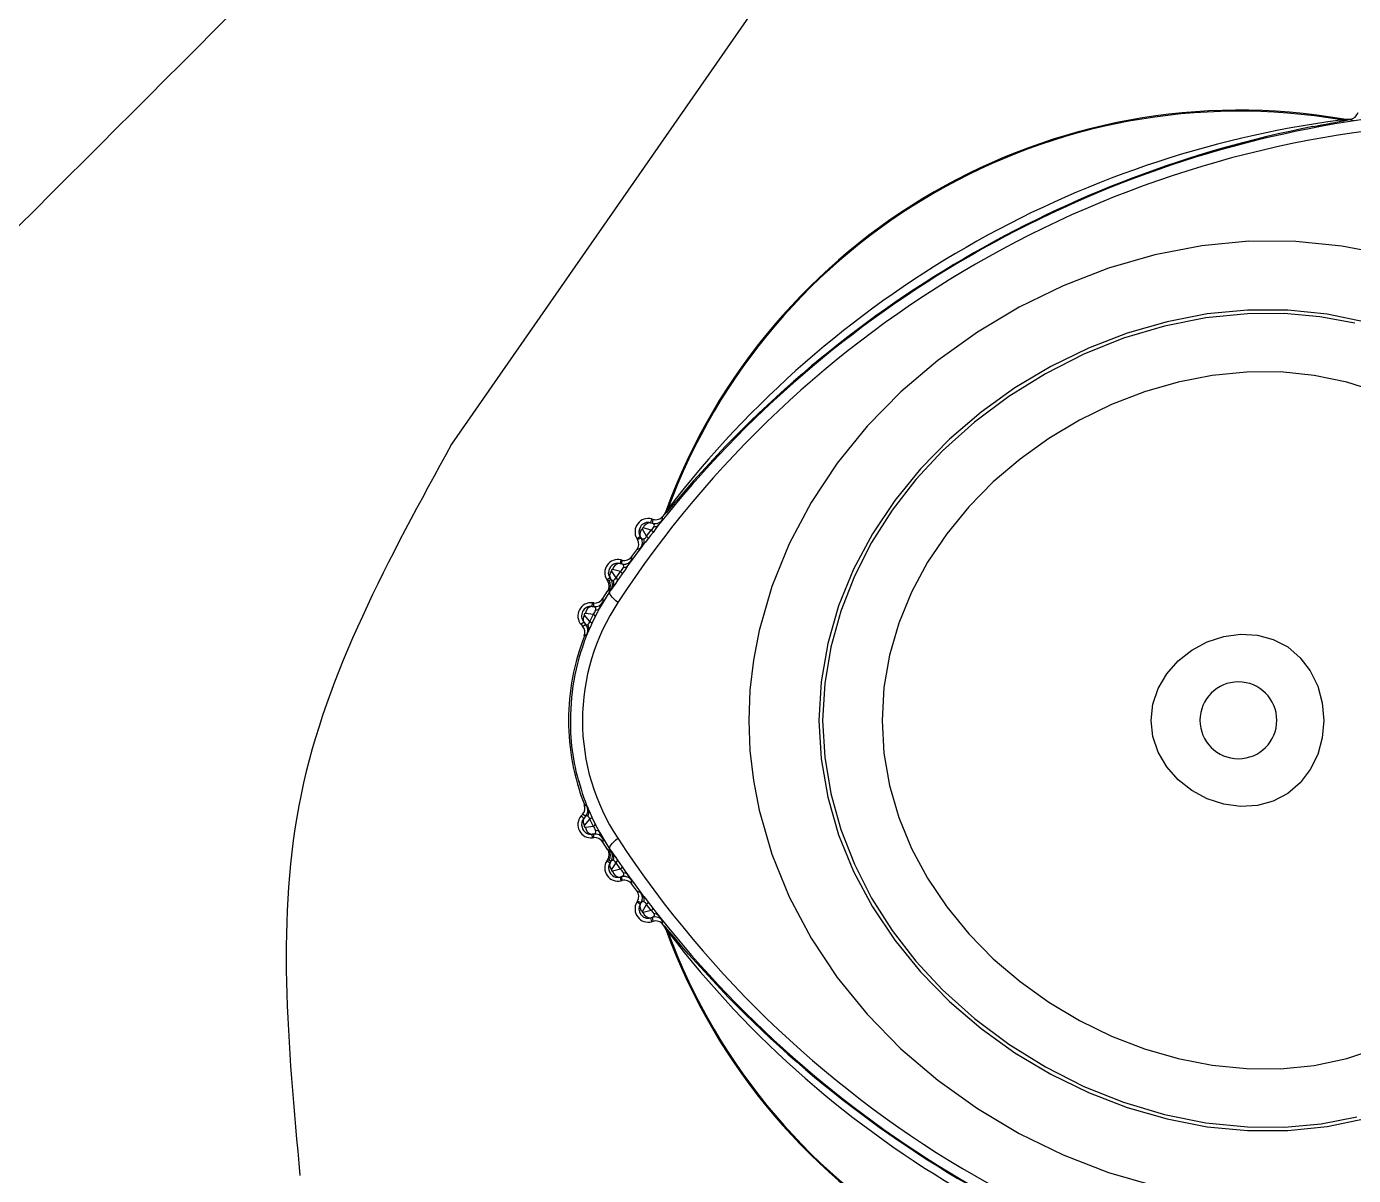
# Model space of a CAD drawing. Extents: x 408 to 498, y 628 to 778.
# Drawn here: x 489.331 to 492.101, y 706.986 to 709.384 of the extents above; entities that cross this region are included whole.
import ezdxf

# ---------------------------------------------------------------- set-up
doc = ezdxf.new("R2010")
doc.units = 0
doc.header["$MEASUREMENT"] = 0
doc.layers.add('1', color=4, linetype='Continuous')
doc.layers.add('JET', color=3, linetype='Continuous')

# ---------------------------------------------------------------- blocks, each defined once
blk = doc.blocks.new('AirValve_1646101-1')
at = {"layer": '1', "color": 3, "linetype": 'Continuous'}
for p, q in [((0.213, 1.2529), (0.2156, 1.2534)), ((0.2156, 1.2534), (0.2204, 1.2547)), ((0.2189, 1.2531), (0.2156, 1.2534)), ((0.2284, 1.2533), (0.2333, 1.2546)), ((0.2333, 1.2546), (0.2338, 1.2546)), ((0.2338, 1.2546), (0.2415, 1.2516)), ((-1.191, 0.4413), (-1.189, 0.4436)), ((-1.2247, 0.4204), (-1.2268, 0.4124)), ((-1.2216, 0.4195), (-1.2247, 0.4204)), ((-1.2229, 0.4113), (-1.2216, 0.4195)), ((-1.203, 0.4172), (-1.2024, 0.418)), ((-1.2024, 0.418), (-1.2011, 0.4263)), ((-1.1973, 0.4302), (-1.1926, 0.4384)), ((-1.1945, 0.4378), (-1.191, 0.4413)), ((-1.1926, 0.4384), (-1.191, 0.4413)), ((-1.2352, 0.3843), (-1.244, 0.3992)), ((-1.2254, 0.3969), (-1.2422, 0.4016)), ((-1.2352, 0.3843), (-1.2254, 0.3969)), ((-1.2268, 0.4124), (-1.2229, 0.4113)), ((-1.2556, 0.3799), (-1.2485, 0.3841)), ((-1.2556, 0.3799), (-1.2543, 0.3775)), ((-1.2543, 0.3775), (-1.2466, 0.3809)), ((-1.2466, 0.3809), (-1.2485, 0.3841)), ((-1.2887, 0.335), (-1.2905, 0.3273)), ((-1.2861, 0.3344), (-1.2887, 0.335)), ((-1.2869, 0.3264), (-1.2861, 0.3344)), ((-1.2672, 0.3332), (-1.2666, 0.334)), ((-1.2666, 0.334), (-1.2658, 0.342)), ((-1.2658, 0.342), (-1.2555, 0.3559)), ((-1.2479, 0.3592), (-1.2555, 0.3559)), ((-1.2479, 0.3592), (-1.2473, 0.3599)), ((-1.2989, 0.2974), (-1.3082, 0.312)), ((-1.2894, 0.3109), (-1.3061, 0.3149)), ((-1.2989, 0.2974), (-1.2894, 0.3109)), ((-1.2905, 0.3273), (-1.2869, 0.3264)), ((-1.3115, 0.2977), (-1.3182, 0.2935)), ((-1.3182, 0.2935), (-1.3165, 0.2907)), ((-1.3165, 0.2907), (-1.3132, 0.2923)), ((-1.3132, 0.2923), (-1.3093, 0.2943)), ((-1.3093, 0.2943), (-1.3115, 0.2977)), ((-1.3116, 0.2695), (-1.3334, 0.2342)), ((-1.3244, 0.2496), (-1.3329, 0.2349)), ((-1.3264, 0.2543), (-1.3167, 0.2693)), ((-1.3264, 0.2543), (-1.3264, 0.2469)), ((-1.3167, 0.2693), (-1.3135, 0.2709)), ((-1.3135, 0.2709), (-1.3096, 0.2728)), ((-1.3135, 0.2709), (-1.3116, 0.2695)), ((-1.3096, 0.2728), (-1.3092, 0.2734)), ((-1.3629, 0.2235), (-1.3463, 0.2214)), ((-1.3488, 0.2378), (-1.348, 0.2453)), ((-1.3488, 0.2378), (-1.3455, 0.2374)), ((-1.3453, 0.245), (-1.348, 0.2453)), ((-1.3455, 0.2374), (-1.3453, 0.245)), ((-1.3269, 0.2459), (-1.3264, 0.2469)), ((-1.3661, 0.2047), (-1.3718, 0.1998)), ((-1.3718, 0.1998), (-1.3686, 0.1962)), ((-1.3686, 0.1962), (-1.3627, 0.2009)), ((-1.3661, 0.2047), (-1.3627, 0.2009)), ((-1.3536, 0.2066), (-1.365, 0.2196)), ((-1.3536, 0.2066), (-1.3463, 0.2214)), ((-1.3422, 0.2167), (-1.3493, 0.2021)), ((-1.3651, 0.1761), (-1.3593, 0.1806)), ((-1.3593, 0.1806), (-1.3589, 0.1813)), ((-1.3554, 0.1891), (-1.3566, 0.1866)), ((-1.3593, -0.1805), (-1.3651, -0.176)), ((-1.3589, -0.1812), (-1.3593, -0.1805)), ((-1.3586, -0.1807), (-1.3565, -0.1867)), ((-1.3686, -0.1961), (-1.3718, -0.1997)), ((-1.3718, -0.1997), (-1.3661, -0.2046)), ((-1.3627, -0.2008), (-1.3686, -0.1961)), ((-1.3627, -0.2008), (-1.3661, -0.2046)), ((-1.365, -0.2195), (-1.3536, -0.2065)), ((-1.3463, -0.2214), (-1.3629, -0.2234)), ((-1.3463, -0.2214), (-1.3536, -0.2065)), ((-1.3493, -0.202), (-1.3422, -0.2166)), ((-1.3455, -0.2373), (-1.3488, -0.2377)), ((-1.348, -0.2452), (-1.3488, -0.2377)), ((-1.348, -0.2452), (-1.3453, -0.2449)), ((-1.3453, -0.2449), (-1.3455, -0.2373)), ((-1.3369, -0.2273), (-1.3335, -0.2338)), ((-1.3335, -0.2338), (-1.3202, -0.2555)), ((-1.3264, -0.2468), (-1.3269, -0.2459)), ((-1.3264, -0.2468), (-1.3264, -0.2542)), ((-1.3167, -0.2693), (-1.3264, -0.2542)), ((-1.3202, -0.2555), (-1.3116, -0.2695)), ((-1.3135, -0.2708), (-1.3167, -0.2693)), ((-1.3116, -0.2695), (-1.3135, -0.2708)), ((-1.3096, -0.2727), (-1.3135, -0.2708)), ((-1.3091, -0.2733), (-1.3096, -0.2727)), ((-1.3165, -0.2907), (-1.3182, -0.2934)), ((-1.3182, -0.2934), (-1.3115, -0.2976)), ((-1.3132, -0.2923), (-1.3165, -0.2907)), ((-1.3093, -0.2942), (-1.3132, -0.2923)), ((-1.3115, -0.2976), (-1.3093, -0.2942)), ((-1.3082, -0.3119), (-1.2989, -0.2974)), ((-1.3057, -0.2781), (-1.3041, -0.2802)), ((-1.2894, -0.3109), (-1.2989, -0.2974)), ((-1.2894, -0.3109), (-1.3061, -0.3149)), ((-1.2869, -0.3263), (-1.2905, -0.3272)), ((-1.2905, -0.3272), (-1.2887, -0.335)), ((-1.2861, -0.3344), (-1.2869, -0.3263)), ((-1.2887, -0.335), (-1.2861, -0.3344)), ((-1.2666, -0.334), (-1.2672, -0.3331)), ((-1.2658, -0.3419), (-1.2666, -0.334)), ((-1.2555, -0.3559), (-1.2658, -0.3419)), ((-1.2555, -0.3559), (-1.2479, -0.3592)), ((-1.2473, -0.3598), (-1.2479, -0.3592)), ((-1.2543, -0.3775), (-1.2556, -0.3799)), ((-1.2485, -0.384), (-1.2556, -0.3799)), ((-1.2466, -0.3808), (-1.2543, -0.3775)), ((-1.2485, -0.384), (-1.2466, -0.3808)), ((-1.244, -0.3991), (-1.2352, -0.3843)), ((-1.2427, -0.3656), (-1.241, -0.3678)), ((-1.2255, -0.3968), (-1.2352, -0.3843)), ((-1.2255, -0.3968), (-1.2422, -0.4015)), ((-1.2268, -0.4123), (-1.2229, -0.4112)), ((-1.2268, -0.4123), (-1.2247, -0.4203)), ((-1.2216, -0.4195), (-1.2229, -0.4112)), ((-1.2247, -0.4203), (-1.2216, -0.4195)), ((-1.2024, -0.4179), (-1.203, -0.4171)), ((-1.201, -0.4263), (-1.2024, -0.4179)), ((-1.191, -0.4412), (-1.1945, -0.4377)), ((-1.1924, -0.4382), (-1.191, -0.4412)), ((-1.1891, -0.4434), (-1.191, -0.4412))]:
    blk.add_line(p, q, dxfattribs=at)
at = {"layer": '1', "color": 3, "linetype": 'Continuous', "flags": 128}
for points in [[(0.2189, 1.2529), (0.218, 1.2529), (0.2122, 1.2528)], [(0.2284, 1.2533), (0.2219, 1.2528), (0.2189, 1.2531)], [(0.2333, 1.2546), (0.227, 1.2541), (0.2204, 1.2547)], [(0.2785, 0.9779), (0.2157, 0.99), (0.1196, 0.9998), (0.0218, 1), (-0.0766, 0.9905), (-0.1746, 0.9716), (-0.2713, 0.9438), (-0.3659, 0.9073), (-0.4574, 0.8627), (-0.5448, 0.8105), (-0.6275, 0.7513), (-0.7043, 0.6856), (-0.7745, 0.6138), (-0.8373, 0.5366), (-0.8919, 0.4546), (-0.9376, 0.3686), (-0.974, 0.2794), (-1.0004, 0.1877), (-1.0123, 0.1255), (-1.0195, 0.0629), (-1.0219, 0)], [(0.2656, 0.8314), (0.1854, 0.8482), (0.103, 0.8565), (0.0193, 0.8565), (-0.065, 0.8483), (-0.149, 0.8321), (-0.2319, 0.8082), (-0.3129, 0.7769), (-0.3913, 0.7386), (-0.4663, 0.6939), (-0.5372, 0.6432), (-0.6031, 0.5868), (-0.6633, 0.5253), (-0.7171, 0.4592), (-0.764, 0.3891), (-0.8032, 0.3155), (-0.8344, 0.2391), (-0.8571, 0.1606), (-0.8709, 0.0807), (-0.8756, 0)], [(0.2433, 0.8289), (0.1701, 0.8425), (0.0952, 0.8491), (0.0192, 0.8488), (-0.0677, 0.8402), (-0.1542, 0.823), (-0.2395, 0.7975), (-0.3226, 0.7642), (-0.4029, 0.7235), (-0.4793, 0.676), (-0.5511, 0.6222), (-0.6174, 0.5625), (-0.6729, 0.5026), (-0.7225, 0.4387), (-0.7655, 0.3712), (-0.8015, 0.3007), (-0.8301, 0.2277), (-0.8508, 0.1528), (-0.8635, 0.0768), (-0.8677, 0)], [(0.2917, 0.6848), (0.2261, 0.7061), (0.1581, 0.7202), (0.0882, 0.7272), (0.0171, 0.7271), (-0.0544, 0.7201), (-0.1258, 0.7062), (-0.1962, 0.6858), (-0.265, 0.6591), (-0.3316, 0.6266), (-0.3954, 0.5886), (-0.4556, 0.5455), (-0.5117, 0.4976), (-0.5629, 0.4455), (-0.6087, 0.3894), (-0.6486, 0.3299), (-0.682, 0.2675), (-0.7086, 0.2027), (-0.7279, 0.1362), (-0.7397, 0.0684), (-0.7436, 0)], [(-1.1888, 0.4439), (-1.1918, 0.439), (-1.1922, 0.4382)], [(-1.1945, 0.4378), (-1.1973, 0.4318), (-1.2011, 0.4263)], [(-1.2218, 0.3922), (-1.2267, 0.3859), (-1.2316, 0.3796)], [(-1.2254, 0.3969), (-1.2228, 0.394), (-1.2218, 0.3922)], [(-1.2196, 0.4045), (-1.219, 0.407), (-1.2195, 0.409), (-1.2229, 0.4113)], [(-1.2101, 0.4079), (-1.2156, 0.4005), (-1.2218, 0.3922)], [(-1.2429, 0.3655), (-1.259, 0.3439), (-1.2748, 0.3222)], [(-1.2473, 0.3599), (-1.2463, 0.3612), (-1.2429, 0.3655)], [(-1.2466, 0.3809), (-1.2443, 0.3787), (-1.2412, 0.3787)], [(-1.2316, 0.3796), (-1.2376, 0.372), (-1.2429, 0.3655)], [(-1.2352, 0.3843), (-1.2326, 0.3814), (-1.2316, 0.3796)], [(-1.3115, 0.2977), (-1.3138, 0.303), (-1.3144, 0.3081)], [(-1.2861, 0.3056), (-1.2909, 0.2988), (-1.2956, 0.292)], [(-1.2894, 0.3109), (-1.2869, 0.3078), (-1.2861, 0.3056)], [(-1.2833, 0.3189), (-1.2828, 0.3205), (-1.2826, 0.3219), (-1.2833, 0.324), (-1.2869, 0.3264)], [(-1.2748, 0.3222), (-1.2801, 0.3144), (-1.2861, 0.3056)], [(-1.2833, 0.3189), (-1.2783, 0.3196), (-1.2748, 0.3222)], [(-1.3058, 0.2779), (-1.3087, 0.2737), (-1.3116, 0.2695)], [(-1.3093, 0.2943), (-1.3072, 0.2923), (-1.3045, 0.2922)], [(-1.3092, 0.2734), (-1.3084, 0.2743), (-1.3058, 0.2779)], [(-1.2956, 0.292), (-1.3011, 0.2844), (-1.3058, 0.2779)], [(-1.2989, 0.2974), (-1.2964, 0.2943), (-1.2956, 0.292)], [(-1.2952, 0.246), (-1.2997, 0.2497), (-1.3035, 0.2533), (-1.3068, 0.2568), (-1.3093, 0.26), (-1.311, 0.2629), (-1.312, 0.2655), (-1.3122, 0.2677), (-1.3116, 0.2695)], [(-1.3413, 0.2301), (-1.3409, 0.2318), (-1.3408, 0.2333), (-1.3416, 0.2354), (-1.3455, 0.2374)], [(-1.3334, 0.2342), (-1.3376, 0.2259), (-1.3422, 0.2167)], [(-1.3413, 0.2301), (-1.3365, 0.2313), (-1.3334, 0.2342)], [(-1.3627, 0.2009), (-1.3603, 0.1994), (-1.3578, 0.1999)], [(-1.3493, 0.2021), (-1.3533, 0.1937), (-1.3554, 0.1891)], [(-1.3536, 0.2066), (-1.3505, 0.204), (-1.3493, 0.2021)], [(-1.3422, 0.2167), (-1.3433, 0.2187), (-1.3463, 0.2214)], [(-1.3589, 0.1813), (-1.3584, 0.1824), (-1.3566, 0.1866)], [(-0.1822, 0), (-0.1784, 0.034), (-0.1672, 0.0668), (-0.1494, 0.0971), (-0.1256, 0.1241), (-0.0971, 0.1466), (-0.0651, 0.1639), (-0.0307, 0.1752), (0.0046, 0.1801), (0.0396, 0.1781), (0.0728, 0.169), (0.103, 0.1531), (0.129, 0.1307), (0.1501, 0.103), (0.1655, 0.0711), (0.1749, 0.0363), (0.178, 0)], [(-1.0219, 0), (-1.0195, -0.0628), (-1.0123, -0.1255), (-1.0004, -0.1876), (-0.974, -0.2793), (-0.9376, -0.3686), (-0.8919, -0.4545), (-0.8373, -0.5365), (-0.7745, -0.6137), (-0.7043, -0.6855), (-0.6275, -0.7513), (-0.5448, -0.8105), (-0.4574, -0.8626), (-0.3659, -0.9072), (-0.2713, -0.9437), (-0.1746, -0.9716)], [(-0.8756, 0), (-0.8709, -0.0806), (-0.8571, -0.1605), (-0.8344, -0.2391), (-0.8032, -0.3154), (-0.764, -0.389), (-0.7171, -0.4592), (-0.6633, -0.5253), (-0.6031, -0.5868), (-0.5372, -0.6431), (-0.4663, -0.6938), (-0.3913, -0.7385), (-0.3129, -0.7768), (-0.2319, -0.8081), (-0.149, -0.8321), (-0.065, -0.8483), (0.0193, -0.8565), (0.103, -0.8565), (0.1854, -0.8481), (0.2656, -0.8313)], [(-0.8677, 0), (-0.8635, -0.0767), (-0.8508, -0.1528), (-0.8301, -0.2276), (-0.8015, -0.3006), (-0.7655, -0.3711), (-0.7225, -0.4386), (-0.6729, -0.5026), (-0.6174, -0.5624), (-0.5511, -0.6221), (-0.4793, -0.676), (-0.4029, -0.7235), (-0.3226, -0.7641), (-0.2395, -0.7974), (-0.1542, -0.8229), (-0.0677, -0.8401), (0.0192, -0.8488), (0.0965, -0.849), (0.1728, -0.8421), (0.2472, -0.8279)], [(-0.7436, 0), (-0.7397, -0.0683), (-0.7279, -0.1361), (-0.7086, -0.2027), (-0.682, -0.2674), (-0.6486, -0.3298), (-0.6087, -0.3893), (-0.5629, -0.4454), (-0.5117, -0.4976), (-0.4556, -0.5454), (-0.3954, -0.5885), (-0.3316, -0.6265), (-0.265, -0.659), (-0.1962, -0.6857), (-0.1258, -0.7061), (-0.0544, -0.72), (0.0171, -0.7271), (0.0882, -0.7272), (0.1581, -0.7202), (0.2261, -0.706), (0.2917, -0.6847)], [(0.178, 0), (0.1749, -0.0362), (0.1655, -0.071), (0.1501, -0.1029), (0.129, -0.1307), (0.103, -0.153), (0.0728, -0.1689), (0.0396, -0.178), (0.0046, -0.18), (-0.0307, -0.1752), (-0.0651, -0.1638), (-0.0971, -0.1465), (-0.1256, -0.124), (-0.1494, -0.0971), (-0.1672, -0.0667), (-0.1784, -0.0339), (-0.1822, 0)], [(-1.3565, -0.1867), (-1.3584, -0.1824), (-1.3589, -0.1812)], [(-1.3565, -0.1867), (-1.3532, -0.1937), (-1.3493, -0.202)], [(-1.3577, -0.1999), (-1.3603, -0.1993), (-1.3627, -0.2008)], [(-1.3493, -0.202), (-1.3505, -0.2039), (-1.3536, -0.2065)], [(-1.3463, -0.2214), (-1.3433, -0.2186), (-1.3422, -0.2166)], [(-1.3422, -0.2166), (-1.3377, -0.2257), (-1.3369, -0.2273)], [(-1.3455, -0.2373), (-1.3416, -0.2353), (-1.3408, -0.2331), (-1.3409, -0.2317), (-1.3413, -0.2299)], [(-1.3335, -0.2338), (-1.3366, -0.231), (-1.3413, -0.2299)], [(-1.3116, -0.2695), (-1.3122, -0.2677), (-1.312, -0.2655), (-1.311, -0.2629), (-1.3093, -0.26), (-1.3068, -0.2569), (-1.3036, -0.2535), (-1.2998, -0.2499), (-1.2954, -0.2461)], [(-1.3116, -0.2695), (-1.3086, -0.2738), (-1.3057, -0.2781)], [(-1.3057, -0.2781), (-1.3083, -0.2743), (-1.3091, -0.2733)], [(-1.3044, -0.2922), (-1.3071, -0.2923), (-1.3093, -0.2942)], [(-1.3041, -0.2802), (-1.301, -0.2845), (-1.2956, -0.292)], [(-1.2989, -0.2974), (-1.2964, -0.2942), (-1.2956, -0.292)], [(-1.2956, -0.292), (-1.2909, -0.2987), (-1.2861, -0.3056)], [(-1.2894, -0.3109), (-1.2869, -0.3077), (-1.2861, -0.3056)], [(-1.2869, -0.3263), (-1.2832, -0.3239), (-1.2826, -0.3217), (-1.2828, -0.3203), (-1.2834, -0.3186)], [(-1.2861, -0.3056), (-1.2803, -0.3141), (-1.2751, -0.3218)], [(-1.2751, -0.3218), (-1.2785, -0.3193), (-1.2834, -0.3186)], [(-1.2751, -0.3218), (-1.2591, -0.3437), (-1.2427, -0.3656)], [(-1.2427, -0.3656), (-1.2462, -0.3612), (-1.2473, -0.3598)], [(-1.241, -0.3787), (-1.2428, -0.3783), (-1.2442, -0.3786), (-1.2466, -0.3808)], [(-1.241, -0.3678), (-1.2375, -0.3721), (-1.2316, -0.3795)], [(-1.2352, -0.3843), (-1.2326, -0.3814), (-1.2316, -0.3795)], [(-1.2316, -0.3795), (-1.2268, -0.3859), (-1.2219, -0.3922)], [(-1.2255, -0.3968), (-1.2229, -0.394), (-1.2219, -0.3922)], [(-1.2229, -0.4112), (-1.2195, -0.4089), (-1.219, -0.4069), (-1.2196, -0.4042)], [(-1.2219, -0.3922), (-1.2157, -0.4003), (-1.2103, -0.4075)], [(-1.1945, -0.4377), (-1.1973, -0.4318), (-1.201, -0.4263)], [(-1.1475, -0.4879), (-1.1573, -0.4768), (-1.1688, -0.4635), (-1.1772, -0.4536), (-1.1828, -0.4469), (-1.1863, -0.4428), (-1.1887, -0.44), (-1.1908, -0.4375), (-1.1926, -0.4354), (-1.1941, -0.4337), (-1.1973, -0.4301)], [(-1.1973, -0.4301), (-1.1936, -0.4355), (-1.1924, -0.4382)], [(-1.1922, -0.4382), (-1.1918, -0.4389), (-1.1888, -0.4439)]]:
    blk.add_lwpolyline(points, dxfattribs=at)
at = {"layer": '1', "color": 3, "linetype": 'Continuous'}
for centre, radius, start, end in [((0.5895, -1.0184), 2.2963, 98.3586, 141.5998), ((0.0015, 0), 1.2736, 80.1023, 159.8978), ((0.0015, 0), 1.2715, 80.3052, 159.6949), ((0.4919, -0.8494), 2.1208, 97.5589, 142.4311), ((-0.8095, 6.5569), 5.4042, 280.2872, 281.0723), ((0.2307, 1.2741), 0.0197, 278.8393, 344.9168), ((0.5603, -0.9673), 2.2169, 93.1948, 146.82), ((0.603, -1.0422), 2.3252, 101.0941, 139.6704), ((7.75, -7.1875), 11.7508, 139.38083, 139.58915), ((-1.2318, 0.3937), 0.0276, 75.0818, 210.0818), ((-1.2178, 0.4303), 0.0197, 255.082, 321.3293), ((-1.2165, 0.4385), 0.0197, 255.0832, 321.386), ((-1.4335, 0.5856), 0.2855, 321.4985, 323.8405), ((-1.0739, 0.3045), 0.1762, 134.4754, 136.2523), ((-1.2329, 0.3935), 0.0182, 145.9272, 211.2851), ((-1.236, 0.3886), 0.0133, 127.1769, 199.8966), ((-1.2322, 0.3953), 0.0179, 72.5491, 151.8213), ((-1.2426, 0.4), 0.00161, 74.8034, 210.3423), ((-1.2279, 0.3976), 0.0148, 85.7619, 164.4809), ((-1.237, 0.4119), 0.019, 307.7048, 336.9923), ((-1.218, 0.4149), 0.0106, 261.3739, 318.4125), ((-1.2713, 0.3677), 0.0197, 323.3937, 30.0795), ((-1.2636, 0.371), 0.0197, 323.2245, 30.0816), ((-1.255, 0.3738), 0.0147, 325.3035, 19.5361), ((-1.2461, 0.39), 0.0123, 293.6866, 332.3847), ((-1.2949, 0.3082), 0.0276, 77.1514, 212.1558), ((-1.2826, 0.3456), 0.0197, 257.1518, 323.9989), ((-1.2817, 0.3536), 0.0197, 257.1526, 323.8372), ((-1.5427, 0.5159), 0.3306, 324.1291, 326.4451), ((-1.295, 0.3084), 0.0195, 76.7119, 180.872), ((-1.2997, 0.3025), 0.0127, 131.9352, 202.4116), ((-1.3066, 0.313), 0.00195, 77.0036, 212.2823), ((-1.2911, 0.312), 0.0153, 87.7466, 168.8049), ((-1.3027, 0.3273), 0.0211, 309.1231, 336.5124), ((-1.3331, 0.2802), 0.0197, 326.3581, 32.154), ((-1.3299, 0.2819), 0.0197, 326.0182, 32.1551), ((-1.3259, 0.2838), 0.0197, 325.9265, 32.1569), ((-1.3191, 0.2864), 0.0157, 327.5374, 21.6467), ((-1.3083, 0.3019), 0.0104, 291.2188, 334.5919), ((-1.3432, 0.2645), 0.0197, 263.7401, 328.4678), ((-1.351, 0.2179), 0.0276, 83.7375, 221.0632), ((-1.351, 0.2179), 0.02, 83.6191, 221.1628), ((-0.9216, -0.0005), 0.4475, 146.5877, 179.933), ((-1.3632, 0.2211), 0.00238, 83.9589, 221.2854), ((-1.3476, 0.2224), 0.0154, 94.6157, 176.0751), ((-1.3646, 0.2377), 0.0245, 318.2985, 341.9821), ((-1.3433, 0.2569), 0.0197, 263.7375, 329.209), ((-2.1957, 0.7157), 0.9877, 330.8238, 331.6026), ((-1.3835, 0.1832), 0.0197, 338.7694, 41.0606), ((-1.3551, 0.2113), 0.0128, 140.0963, 211.1132), ((-1.3775, 0.1879), 0.0197, 338.0413, 41.0643), ((-1.3657, 0.2096), 0.0125, 309.0415, 345.9031), ((-1.3707, 0.192), 0.0151, 339.1286, 31.668), ((-0.9117, 0.0001), 0.4863, 158.7798, 180.0038), ((-0.9139, 0.0001), 0.4803, 157.1499, 180.0032), ((0, 0), 0.0802, 0.0234, 179.9766), ((-0.9118, 0), 0.4863, 179.9955, 201.2218), ((-0.9584, -0.0062), 0.4359, 179.1781, 198.0764), ((-0.9228, -0.0004), 0.4463, 179.9482, 213.4129), ((0, 0.0001), 0.0802, 180.0234, 359.9766), ((-1.0043, -0.0337), 0.3838, 193.9718, 204.5924), ((-1.3835, -0.1832), 0.0197, 318.9395, 21.2306), ((-1.3775, -0.1879), 0.0197, 318.9354, 21.9597), ((-1.3704, -0.192), 0.0149, 328.1934, 20.8106), ((-1.351, -0.2178), 0.0276, 138.9368, 276.2625), ((-1.3528, -0.2171), 0.0182, 136.7069, 199.7734), ((-1.3551, -0.2113), 0.0128, 148.8868, 219.9037), ((-1.3632, -0.2211), 0.00238, 138.7161, 276.0397), ((-1.366, -0.2097), 0.0128, 14.2675, 49.7668), ((-1.365, -0.238), 0.025, 18.8028, 41.6429), ((-1.3514, -0.2188), 0.0191, 193.591, 277.8705), ((-1.3476, -0.2224), 0.0154, 183.9319, 265.3893), ((-1.3433, -0.2569), 0.0197, 30.7934, 96.2619), ((-1.3432, -0.2645), 0.0197, 31.5327, 96.2611), ((-2.5532, -0.9114), 1.3952, 28.4895, 29.055), ((0.5625, 0.9726), 2.222, 213.2634, 266.7574), ((-1.3331, -0.2802), 0.0197, 327.8456, 33.6431), ((-1.3299, -0.2818), 0.0197, 327.8449, 33.9818), ((-1.3259, -0.2837), 0.0197, 327.8448, 34.0788), ((-1.2949, -0.3081), 0.0276, 147.8442, 282.8486), ((-1.2965, -0.3078), 0.0181, 145.926, 208.7947), ((-1.2997, -0.3025), 0.0127, 157.5884, 228.0647), ((-1.3188, -0.2864), 0.0155, 338.2597, 32.3873), ((-1.3085, -0.302), 0.0106, 25.6099, 67.3636), ((-1.2952, -0.3091), 0.0187, 203.3226, 284.511), ((-1.3066, -0.313), 0.00195, 147.717, 282.9972), ((-1.2911, -0.3119), 0.0153, 191.202, 272.2588), ((-1.303, -0.3276), 0.0215, 24.4593, 50.835), ((-1.2826, -0.3455), 0.0197, 36.002, 102.8475), ((-1.5522, -0.5223), 0.3421, 33.5782, 35.8827), ((-1.2817, -0.3535), 0.0197, 36.1626, 102.8475), ((-1.2713, -0.3676), 0.0197, 329.9209, 36.6052), ((-1.2636, -0.371), 0.0197, 329.919, 36.7757), ((-1.2318, -0.3937), 0.0276, 149.9182, 284.9182), ((-1.2324, -0.3936), 0.0187, 149.0234, 215.0618), ((-1.236, -0.3885), 0.0133, 160.1095, 232.817), ((-1.2546, -0.3738), 0.0144, 340.2767, 34.5887), ((-1.2464, -0.3901), 0.0126, 27.7184, 64.9751), ((-1.232, -0.3944), 0.0187, 212.4001, 286.18), ((-1.2426, -0.3999), 0.00161, 149.6573, 285.197), ((-1.2279, -0.3975), 0.0148, 195.5264, 274.2434), ((-1.2373, -0.4122), 0.0194, 24.0612, 52.2392), ((-1.2178, -0.4302), 0.0197, 38.6707, 104.918), ((-1.218, -0.4144), 0.0103, 41.7871, 99.3156), ((0.5895, 1.0185), 2.2963, 218.3907, 261.6015), ((-1.4437, -0.5932), 0.2982, 36.1898, 38.4992), ((-1.2165, -0.4385), 0.0197, 38.3001, 104.9166), ((-1.0093, -0.24), 0.2673, 224.1685, 225.3167), ((0.0015, 0), 1.2736, 200.1023, 279.8977), ((0.0015, 0), 1.2715, 200.3051, 279.6949), ((0.4907, 0.8475), 2.1185, 217.5409, 262.4299), ((0.603, 1.0414), 2.3244, 221.1419, 259.6853)]:
    blk.add_arc(centre, radius, start, end, dxfattribs=at)
blk = doc.blocks.new('2018 PULSE')
at = {"layer": '1', "linetype": 'Continuous', "lineweight": 25}
blk.add_line((84.9778, 67.7686), (81.9177, 63.3674), dxfattribs=at)
at = {"layer": '1'}
for points in [[(85.8529, 69.0903), (85.5727, 68.8914), (85.3878, 68.6822), (84.3167, 67.3815), (83.1637, 66.0371), (81.8591, 64.6723), (79.6684, 62.5262), (78.1108, 61.2064), (76.7542, 60.2707), (74.3861, 58.5763), (71.427, 56.5048), (68.6688, 55.1654), (66.016, 54.3628), (64.5499, 54.1006)], [(81.9177, 63.3674), (81.6036, 62.6364), (81.6012, 61.8408)]]:
    blk.add_spline(points, degree=3, dxfattribs=at)
at = {"layer": 'JET'}
blk.add_blockref('AirValve_1646101-1', (83.5599, 62.7909), dxfattribs=at)

msp = doc.modelspace()

# ---------------------------------------------------------------- block references
at = {"layer": '1'}
msp.add_blockref('2018 PULSE', (408.3007, 645.1452), dxfattribs=at)

doc.saveas('drawing.dxf')
